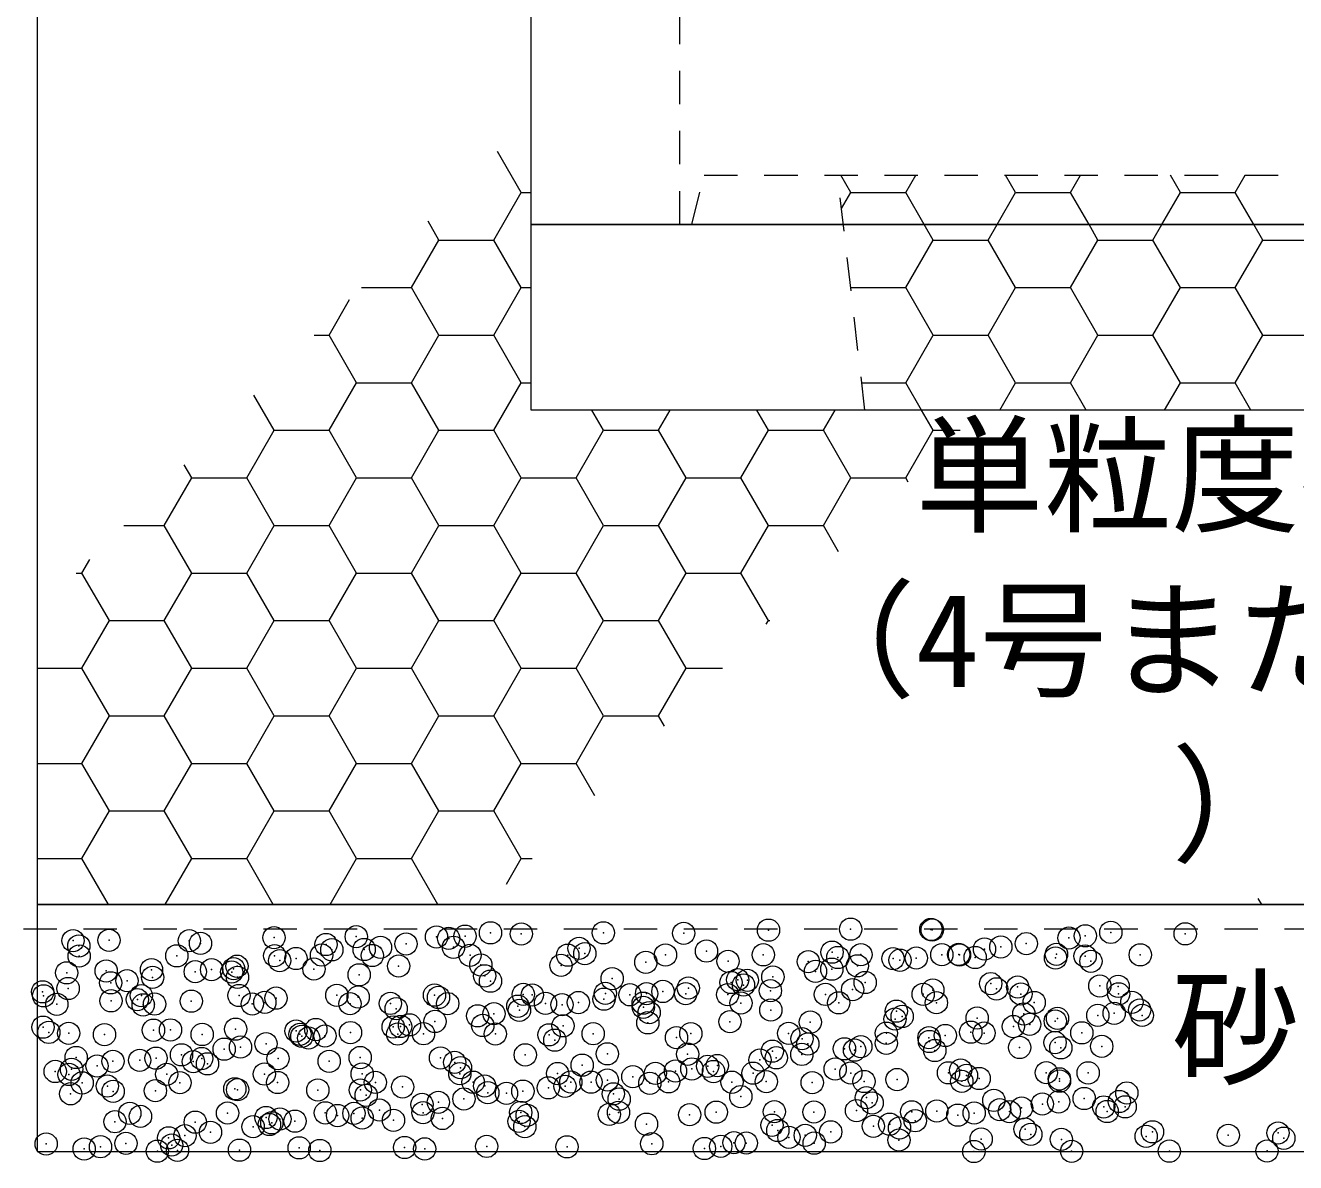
# Model space of a CAD drawing. Units: millimetres at full size; details may follow other scales. Extents: x 40781 to 122968, y -21714 to -2620.
# Drawn here: x 107579 to 108093, y -12523 to -12063 of the extents above; entities that cross this region are included whole.
import ezdxf
from ezdxf.enums import TextEntityAlignment as Align

# ---------------------------------------------------------------- set-up
doc = ezdxf.new("R2010")
doc.units = ezdxf.units.MM
doc.header["$LTSCALE"] = 18
doc.header["$PDMODE"] = 32
doc.header["$PDSIZE"] = 9
doc.linetypes.add('USER2', pattern=[1.35, 0.75, -0.6])
for name, color, linetype, lineweight in [('0_2', 7, 'Continuous', 9), ('ハッチング', 7, 'Continuous', 5), ('本体', 2, 'Continuous', 13)]:
    doc.layers.add(name, color=color, linetype=linetype, lineweight=lineweight)
doc.styles.add('ＭＳ ゴシック', font='')
doc.styles.get('ＭＳ ゴシック').set_extended_font_data('MS Gothic')

msp = doc.modelspace()

# ---------------------------------------------------------------- linework, layer by layer
at = {"layer": 'ハッチング'}
for p, q in [((107780.14, -12130.6), (107770.57, -12114.03)), ((107913.49, -12130.6), (107909.45, -12123.62)), ((107935.71, -12130.6), (107939.74, -12123.62)), ((107980.16, -12130.6), (107976.13, -12123.62)), ((108002.39, -12130.6), (108006.42, -12123.62)), ((108046.84, -12130.6), (108042.8, -12123.62)), ((108069.06, -12130.6), (108073.09, -12123.62)), ((107769.02, -12149.85), (107780.14, -12130.6)), ((107780.14, -12130.6), (107784.17, -12130.6)), ((107909.74, -12137.1), (107913.49, -12130.6)), ((107913.49, -12130.6), (107935.71, -12130.6)), ((107943.23, -12143.62), (107935.71, -12130.6)), ((107972.65, -12143.62), (107980.16, -12130.6)), ((107980.16, -12130.6), (108002.39, -12130.6)), ((108009.9, -12143.62), (108002.39, -12130.6)), ((108039.32, -12143.62), (108046.84, -12130.6)), ((108046.84, -12130.6), (108069.06, -12130.6)), ((108076.58, -12143.62), (108069.06, -12130.6)), ((107746.8, -12149.85), (107742.39, -12142.21)), ((107946.82, -12149.85), (107943.23, -12143.62)), ((107969.05, -12149.85), (107972.65, -12143.62)), ((108013.5, -12149.85), (108009.9, -12143.62)), ((108035.72, -12149.85), (108039.32, -12143.62)), ((108080.17, -12149.85), (108076.58, -12143.62)), ((107735.69, -12169.1), (107746.8, -12149.85)), ((107746.8, -12149.85), (107769.02, -12149.85)), ((107780.14, -12169.1), (107769.02, -12149.85)), ((107935.71, -12169.1), (107946.82, -12149.85)), ((107946.82, -12149.85), (107969.05, -12149.85)), ((107980.16, -12169.1), (107969.05, -12149.85)), ((108002.39, -12169.1), (108013.5, -12149.85)), ((108013.5, -12149.85), (108035.73, -12149.85)), ((108046.84, -12169.1), (108035.72, -12149.85)), ((108069.06, -12169.1), (108080.17, -12149.85)), ((108080.18, -12149.85), (108102.4, -12149.85)), ((107715.51, -12169.1), (107735.69, -12169.1)), ((107746.8, -12188.35), (107735.69, -12169.1)), ((107769.02, -12188.35), (107780.14, -12169.1)), ((107780.14, -12169.1), (107784.17, -12169.1)), ((107913.49, -12169.1), (107913.43, -12168.99)), ((107913.45, -12169.17), (107913.49, -12169.1)), ((107913.49, -12169.1), (107935.71, -12169.1)), ((107946.82, -12188.35), (107935.71, -12169.1)), ((107969.05, -12188.35), (107980.16, -12169.1)), ((107980.16, -12169.1), (108002.39, -12169.1)), ((108013.5, -12188.35), (108002.39, -12169.1)), ((108035.72, -12188.35), (108046.84, -12169.1)), ((108046.84, -12169.1), (108069.06, -12169.1)), ((108080.17, -12188.35), (108069.06, -12169.1)), ((107702.35, -12188.35), (107710.67, -12173.94)), ((107696.26, -12188.35), (107702.35, -12188.35)), ((107713.46, -12207.59), (107702.35, -12188.35)), ((107735.69, -12207.59), (107746.8, -12188.35)), ((107746.8, -12188.35), (107769.02, -12188.35)), ((107780.14, -12207.59), (107769.02, -12188.35)), ((107935.71, -12207.59), (107946.82, -12188.35)), ((107946.82, -12188.35), (107969.05, -12188.35)), ((107980.16, -12207.59), (107969.05, -12188.35)), ((108002.39, -12207.59), (108013.5, -12188.35)), ((108013.5, -12188.35), (108035.73, -12188.35)), ((108046.84, -12207.59), (108035.72, -12188.35)), ((108069.06, -12207.59), (108080.17, -12188.35)), ((108080.18, -12188.35), (108102.4, -12188.35)), ((107702.35, -12226.84), (107713.46, -12207.59)), ((107713.46, -12207.59), (107735.69, -12207.59)), ((107746.8, -12226.84), (107735.69, -12207.59)), ((107769.02, -12226.84), (107780.14, -12207.59)), ((107780.14, -12207.59), (107784.17, -12207.59)), ((107917.89, -12207.59), (107935.71, -12207.59)), ((107942.08, -12218.62), (107935.71, -12207.59)), ((107973.8, -12218.62), (107980.16, -12207.59)), ((107980.16, -12207.59), (108002.39, -12207.59)), ((108008.75, -12218.62), (108002.39, -12207.59)), ((108040.47, -12218.62), (108046.84, -12207.59)), ((108046.84, -12207.59), (108069.06, -12207.59)), ((108075.43, -12218.62), (108069.06, -12207.59)), ((107680.12, -12226.84), (107671.94, -12212.67)), ((107813.47, -12226.84), (107808.73, -12218.62)), ((107835.7, -12226.84), (107840.45, -12218.62)), ((107880.15, -12226.84), (107875.4, -12218.62)), ((107902.37, -12226.84), (107907.12, -12218.62)), ((107946.82, -12226.84), (107942.08, -12218.62)), ((107669.01, -12246.09), (107680.12, -12226.84)), ((107680.12, -12226.84), (107702.35, -12226.84)), ((107713.46, -12246.09), (107702.35, -12226.84)), ((107735.69, -12246.09), (107746.8, -12226.84)), ((107746.8, -12226.84), (107769.02, -12226.84)), ((107780.14, -12246.09), (107769.02, -12226.84)), ((107802.36, -12246.09), (107813.47, -12226.84)), ((107813.48, -12226.84), (107835.7, -12226.84)), ((107846.81, -12246.09), (107835.7, -12226.84)), ((107869.04, -12246.09), (107880.15, -12226.84)), ((107880.15, -12226.84), (107902.38, -12226.84)), ((107913.49, -12246.09), (107902.37, -12226.84)), ((107935.71, -12246.09), (107946.82, -12226.84)), ((107946.82, -12226.84), (107957.77, -12226.84)), ((107646.79, -12246.09), (107643.76, -12240.85)), ((107635.67, -12265.33), (107646.79, -12246.09)), ((107646.79, -12246.09), (107669.01, -12246.09)), ((107680.12, -12265.34), (107669.01, -12246.09)), ((107702.35, -12265.33), (107713.46, -12246.09)), ((107713.46, -12246.09), (107735.69, -12246.09)), ((107746.8, -12265.34), (107735.69, -12246.09)), ((107769.02, -12265.33), (107780.14, -12246.09)), ((107780.14, -12246.09), (107802.36, -12246.09)), ((107813.47, -12265.34), (107802.36, -12246.09)), ((107835.7, -12265.33), (107846.81, -12246.09)), ((107846.81, -12246.09), (107869.04, -12246.09)), ((107880.15, -12265.34), (107869.04, -12246.09)), ((107902.37, -12265.33), (107913.49, -12246.09)), ((107913.49, -12246.09), (107935.71, -12246.09)), ((107936.74, -12247.87), (107935.71, -12246.09)), ((107619.27, -12265.33), (107635.68, -12265.33)), ((107646.79, -12284.58), (107635.67, -12265.34)), ((107669.01, -12284.58), (107680.12, -12265.33)), ((107680.12, -12265.33), (107702.35, -12265.33)), ((107713.46, -12284.58), (107702.35, -12265.34)), ((107735.69, -12284.58), (107746.8, -12265.33)), ((107746.8, -12265.33), (107769.02, -12265.33)), ((107780.14, -12284.58), (107769.02, -12265.34)), ((107802.36, -12284.58), (107813.47, -12265.33)), ((107813.48, -12265.33), (107835.7, -12265.33)), ((107846.81, -12284.58), (107835.7, -12265.34)), ((107869.04, -12284.58), (107880.15, -12265.33)), ((107880.15, -12265.33), (107902.38, -12265.33)), ((107908.56, -12276.05), (107902.37, -12265.34)), ((107602.34, -12284.58), (107605.5, -12279.11)), ((107600.02, -12284.58), (107602.34, -12284.58)), ((107613.45, -12303.83), (107602.34, -12284.58)), ((107635.67, -12303.83), (107646.79, -12284.58)), ((107646.79, -12284.58), (107669.01, -12284.58)), ((107680.12, -12303.83), (107669.01, -12284.58)), ((107702.35, -12303.83), (107713.46, -12284.58)), ((107713.46, -12284.58), (107735.69, -12284.58)), ((107746.8, -12303.83), (107735.69, -12284.58)), ((107769.02, -12303.83), (107780.14, -12284.58)), ((107780.14, -12284.58), (107802.36, -12284.58)), ((107813.47, -12303.83), (107802.36, -12284.58)), ((107835.7, -12303.83), (107846.81, -12284.58)), ((107846.81, -12284.58), (107869.04, -12284.58)), ((107880.15, -12303.83), (107869.04, -12284.58)), ((107602.34, -12323.08), (107613.45, -12303.83)), ((107613.45, -12303.83), (107635.68, -12303.83)), ((107646.79, -12323.08), (107635.67, -12303.83)), ((107669.01, -12323.08), (107680.12, -12303.83)), ((107680.12, -12303.83), (107702.35, -12303.83)), ((107713.46, -12323.08), (107702.35, -12303.83)), ((107735.69, -12323.08), (107746.8, -12303.83)), ((107746.8, -12303.83), (107769.02, -12303.83)), ((107780.14, -12323.08), (107769.02, -12303.83)), ((107802.36, -12323.08), (107813.47, -12303.83)), ((107813.48, -12303.83), (107835.7, -12303.83)), ((107846.81, -12323.08), (107835.7, -12303.83)), ((107879.29, -12305.31), (107880.15, -12303.83)), ((107880.15, -12303.83), (107880.78, -12303.83)), ((107584.17, -12323.08), (107602.34, -12323.08)), ((107613.45, -12342.32), (107602.34, -12323.08)), ((107635.67, -12342.32), (107646.79, -12323.08)), ((107646.79, -12323.08), (107669.01, -12323.08)), ((107680.12, -12342.32), (107669.01, -12323.08)), ((107702.35, -12342.32), (107713.46, -12323.08)), ((107713.46, -12323.08), (107735.69, -12323.08)), ((107746.8, -12342.32), (107735.69, -12323.08)), ((107769.02, -12342.32), (107780.14, -12323.08)), ((107780.14, -12323.08), (107802.36, -12323.08)), ((107813.47, -12342.32), (107802.36, -12323.08)), ((107835.7, -12342.32), (107846.81, -12323.08)), ((107846.81, -12323.08), (107861.53, -12323.08)), ((107602.34, -12361.57), (107613.45, -12342.32)), ((107613.45, -12342.32), (107635.68, -12342.32)), ((107646.79, -12361.57), (107635.67, -12342.32)), ((107669.01, -12361.57), (107680.12, -12342.32)), ((107680.12, -12342.32), (107702.35, -12342.32)), ((107713.46, -12361.57), (107702.35, -12342.32)), ((107735.69, -12361.57), (107746.8, -12342.32)), ((107746.8, -12342.32), (107769.02, -12342.32)), ((107780.14, -12361.57), (107769.02, -12342.32)), ((107802.36, -12361.57), (107813.47, -12342.32)), ((107813.48, -12342.32), (107835.7, -12342.32)), ((107838.11, -12346.5), (107835.7, -12342.32)), ((107584.17, -12361.57), (107602.34, -12361.57)), ((107613.45, -12380.82), (107602.34, -12361.57)), ((107635.67, -12380.82), (107646.79, -12361.57)), ((107646.79, -12361.57), (107669.01, -12361.57)), ((107680.12, -12380.82), (107669.01, -12361.57)), ((107702.35, -12380.82), (107713.46, -12361.57)), ((107713.46, -12361.57), (107735.69, -12361.57)), ((107746.8, -12380.82), (107735.69, -12361.57)), ((107769.02, -12380.82), (107780.14, -12361.57)), ((107780.14, -12361.57), (107802.36, -12361.57)), ((107809.93, -12374.68), (107802.36, -12361.57)), ((107602.34, -12400.07), (107613.45, -12380.82)), ((107613.45, -12380.82), (107635.68, -12380.82)), ((107646.79, -12400.07), (107635.67, -12380.82)), ((107669.01, -12400.07), (107680.12, -12380.82)), ((107680.12, -12380.82), (107702.35, -12380.82)), ((107713.46, -12400.07), (107702.35, -12380.82)), ((107735.69, -12400.07), (107746.8, -12380.82)), ((107746.8, -12380.82), (107769.02, -12380.82)), ((107780.14, -12400.07), (107769.02, -12380.82)), ((107584.17, -12400.07), (107602.34, -12400.07)), ((107613.05, -12418.62), (107602.34, -12400.07)), ((107636.08, -12418.62), (107646.79, -12400.07)), ((107646.79, -12400.07), (107669.01, -12400.07)), ((107679.72, -12418.62), (107669.01, -12400.07)), ((107702.75, -12418.62), (107713.46, -12400.07)), ((107713.46, -12400.07), (107735.69, -12400.07)), ((107746.4, -12418.62), (107735.69, -12400.07)), ((107774.12, -12410.48), (107780.14, -12400.07)), ((107780.14, -12400.07), (107784.54, -12400.07)), ((108079.77, -12418.62), (108078.39, -12416.22))]:
    msp.add_line(p, q, dxfattribs=at)
at = {"layer": 'ハッチング', "linetype": 'USER2', "lineweight": 9}
msp.add_lwpolyline([(108354.17, -11683.62), (108564.17, -11683.62), (108564.17, -12428.62), (107574.17, -12428.62), (107574.17, -11683.62), (107784.17, -11683.62)], dxfattribs=at)
at = {"layer": 'ハッチング', "lineweight": 20}
msp.add_lwpolyline([(107784.17, -11693.62), (107584.17, -11693.62), (107584.17, -12418.62), (108554.17, -12418.62), (108554.17, -11693.62), (108354.17, -11693.62)], dxfattribs=at)
msp.add_lwpolyline([(107584.17, -12518.62), (108554.17, -12518.62), (108554.17, -12418.62), (107584.17, -12418.62)], close=True, dxfattribs=at)
at = {"layer": 'ハッチング'}
for p in [(107598.75, -12433.28), (107613.31, -12433.15), (107645.79, -12433.31), (107680.09, -12432.07), (107713.34, -12431.65), (107745.83, -12431.8), (107750.75, -12432.37), (107757.36, -12431.5), (107767.68, -12430.14), (107780.13, -12430.57), (107813.37, -12430.14), (107845.86, -12430.3), (107880.16, -12429.06), (107913.4, -12428.64), (107945.89, -12428.8), (107946.43, -12428.96), (108001.75, -12432.2), (108008.36, -12431.33), (108018.69, -12429.97), (108048.81, -12430.52), (107601.09, -12435.43), (107650.32, -12434.4), (107701.14, -12434.84), (107703.48, -12436.99), (107716.56, -12436.87), (107723.17, -12436), (107733.5, -12434.64), (107752.71, -12435.96), (107803.52, -12436.4), (107855.09, -12437.52), (107905.91, -12437.96), (107967.57, -12436.7), (107974.18, -12435.83), (107984.5, -12434.48), (107601.21, -12439.51), (107640.75, -12439.44), (107680.3, -12439.37), (107682.38, -12441.37), (107688.99, -12440.5), (107699.31, -12439.14), (107719.85, -12439.3), (107730.51, -12443.56), (107759.4, -12439.23), (107763.75, -12443.13), (107796.24, -12443.29), (107798.95, -12439.16), (107805.86, -12438.54), (107830.54, -12442.05), (107838.5, -12439.08), (107863.79, -12441.63), (107878.05, -12439.01), (107896.27, -12441.78), (107908.25, -12440.1), (107916.13, -12443.48), (107917.6, -12438.94), (107930.58, -12440.55), (107933.38, -12441.21), (107939.99, -12440.33), (107950.32, -12438.98), (107957.15, -12438.87), (107957.48, -12439.08), (107963.82, -12440.12), (107996.31, -12440.28), (107996.7, -12438.8), (108008.3, -12439.52), (108010.64, -12441.66), (108030.61, -12439.04), (107596.18, -12446.3), (107612.14, -12445.55), (107630.48, -12445.06), (107630.94, -12448.14), (107648.19, -12445.87), (107654.8, -12445), (107662.96, -12445.99), (107663.72, -12444.64), (107665.12, -12443.64), (107665.3, -12448.13), (107696.21, -12444.79), (107714.53, -12447.11), (107765.35, -12447.55), (107816.91, -12448.67), (107881.95, -12447.98), (107899.2, -12445.71), (107905.81, -12444.84), (107596.75, -12452.64), (107614, -12450.37), (107620.61, -12449.5), (107767.69, -12449.69), (107837.44, -12453.84), (107847.76, -12452.48), (107865.01, -12450.21), (107867.73, -12449.11), (107870.07, -12451.25), (107871.62, -12449.34), (107880.96, -12453.53), (107914.2, -12453.11), (107919.3, -12450.23), (107946.69, -12453.27), (107970.12, -12450.66), (107972.46, -12452.81), (107980.99, -12452.03), (108014.24, -12451.61), (108021.69, -12451.79), (107586.43, -12454), (107586.83, -12455.62), (107592.18, -12459.03), (107614.11, -12457.62), (107624.78, -12457.13), (107626.38, -12455.55), (107631.73, -12458.96), (107646.59, -12457.78), (107665.93, -12455.48), (107671.28, -12458.89), (107676.35, -12458.26), (107680.89, -12456.54), (107705.48, -12455.41), (107710.83, -12458.82), (107714.14, -12456.12), (107727.17, -12458.69), (107745.03, -12455.33), (107746.63, -12456.27), (107750.38, -12458.75), (107780.93, -12455.04), (107784.57, -12455.26), (107789.93, -12458.67), (107803.25, -12458.34), (107813.58, -12456.98), (107814.17, -12454.61), (107824.12, -12455.19), (107829.48, -12458.6), (107830.83, -12454.71), (107846.66, -12454.77), (107863.67, -12455.12), (107869.03, -12458.53), (107903.22, -12455.05), (107908.58, -12458.46), (107942.77, -12454.98), (107948.13, -12458.39), (107982.32, -12454.9), (107987.68, -12458.32), (108021.87, -12454.83), (108027.23, -12458.24), (107627.12, -12459.28), (107729.51, -12460.84), (107762.46, -12463.71), (107769.07, -12462.84), (107778.74, -12459.82), (107779.39, -12461.48), (107796.64, -12459.21), (107829.55, -12460.25), (107831.89, -12462.4), (107881.12, -12461.37), (107931.94, -12461.81), (107934.28, -12463.96), (107983.51, -12462.93), (108013.46, -12463.54), (108020.07, -12462.67), (108030.4, -12461.32), (108031.41, -12463.51), (107586.6, -12468.28), (107664.52, -12469.11), (107697.01, -12469.26), (107728.27, -12468.21), (107731.31, -12468.03), (107734.88, -12467.34), (107745.21, -12465.98), (107764.55, -12467.6), (107797.04, -12467.76), (107831.34, -12466.52), (107864.59, -12466.1), (107897.07, -12466.25), (107931.38, -12465.02), (107964.62, -12464.59), (107979.28, -12468.05), (107985.89, -12467.18), (107996.21, -12465.82), (107997.11, -12464.75), (107588.95, -12470.42), (107596.98, -12470.77), (107611.46, -12471.32), (107631.28, -12469.53), (107638.17, -12469.4), (107651.01, -12471.24), (107688.99, -12469.84), (107690.56, -12471.17), (107691.33, -12471.98), (107694.08, -12472.71), (107700.69, -12471.84), (107711.02, -12470.48), (107730.11, -12471.1), (107740.56, -12470.96), (107769.66, -12471.03), (107791.38, -12471.4), (107793.72, -12473.54), (107809.21, -12470.96), (107842.94, -12472.52), (107848.76, -12470.89), (107888.31, -12470.81), (107893.76, -12472.96), (107927.86, -12470.74), (107945.09, -12472.55), (107945.33, -12474.08), (107951.7, -12471.68), (107962.03, -12470.32), (107967.41, -12470.67), (108006.96, -12470.6), (107642.65, -12479.48), (107659.9, -12477.21), (107666.51, -12476.34), (107676.83, -12474.98), (107781.73, -12479.51), (107814.97, -12479.09), (107847.46, -12479.24), (107881.76, -12478.01), (107893.66, -12479.32), (107896.1, -12475.1), (107910.91, -12477.05), (107915, -12477.58), (107917.52, -12476.18), (107927.84, -12474.82), (107947.49, -12477.74), (107981.79, -12476.5), (107996.15, -12474.52), (107998.49, -12476.66), (108015.04, -12476.08), (107599.99, -12480.55), (107608.46, -12483.98), (107614.91, -12482.09), (107625.71, -12481.71), (107632.32, -12480.84), (107647.39, -12482.25), (107650.81, -12480.99), (107653.15, -12483.13), (107681.69, -12481.01), (107702.38, -12482.11), (107714.94, -12480.59), (107747.43, -12480.75), (107753.2, -12482.54), (107755.54, -12484.69), (107804.77, -12483.67), (107855.58, -12484.1), (107859.47, -12483.82), (107876.72, -12481.55), (107883.33, -12480.68), (107591.53, -12486.21), (107597.08, -12487.42), (107598.14, -12485.34), (107636.63, -12487.35), (107676.18, -12487.28), (107715.73, -12487.21), (107755.28, -12487.14), (107794.83, -12487.06), (107814.96, -12489.68), (107825.29, -12488.32), (107834.38, -12486.99), (107842.54, -12486.05), (107849.15, -12485.18), (107857.93, -12486.25), (107873.93, -12486.92), (107907.15, -12485.23), (107913.48, -12486.85), (107932.18, -12489.49), (107953.03, -12486.78), (107957.97, -12485.66), (107960.31, -12487.81), (107965.42, -12489.06), (107992.58, -12486.71), (107997.91, -12489.22), (108009.54, -12486.79), (107602.44, -12490.84), (107612.63, -12492.13), (107614.98, -12494.28), (107632.08, -12494), (107641.99, -12490.76), (107664.2, -12493.25), (107665.32, -12493.58), (107681.54, -12490.69), (107697.81, -12493.73), (107715.02, -12493.69), (107721.09, -12490.62), (107732.11, -12492.5), (107760.64, -12490.55), (107765.35, -12492.07), (107766.59, -12494.81), (107780.78, -12494.18), (107791.1, -12492.82), (107797.84, -12492.23), (107800.19, -12490.48), (107808.35, -12490.55), (107832.14, -12490.99), (107839.74, -12490.4), (107865.39, -12490.57), (107879.29, -12490.33), (107897.87, -12490.72), (107918.84, -12490.26), (107958.39, -12490.19), (107997.94, -12490.12), (108025.17, -12494.89), (107597.78, -12495.24), (107717.36, -12495.84), (107739.98, -12499.55), (107746.59, -12498.68), (107756.91, -12497.32), (107774.16, -12495.05), (107817.41, -12495.25), (107819.75, -12497.4), (107868.97, -12496.37), (107919.79, -12496.81), (107922.13, -12498.96), (107971.36, -12497.93), (107990.99, -12499.39), (107997.6, -12498.52), (108007.92, -12497.16), (108022.18, -12498.37), (107621.72, -12503.12), (107626.02, -12504.4), (107661.27, -12503.05), (107676.84, -12504.84), (107700.82, -12502.97), (107705.79, -12504.05), (107712.4, -12503.18), (107715.74, -12505.06), (107722.73, -12501.82), (107740.37, -12502.9), (107748.23, -12505.22), (107779.92, -12502.83), (107782.53, -12503.98), (107815.77, -12503.56), (107819.47, -12502.76), (107848.26, -12503.71), (107859.02, -12502.69), (107882.56, -12502.48), (107898.57, -12502.62), (107915.8, -12502.05), (107938.12, -12502.54), (107948.29, -12502.21), (107956.8, -12503.89), (107963.41, -12503.02), (107973.74, -12501.66), (107977.67, -12502.47), (107982.59, -12500.97), (108015.84, -12500.55), (108017.22, -12502.4), (108024.52, -12500.51), (107615.71, -12506.56), (107648.19, -12506.72), (107671.61, -12508.55), (107678.22, -12507.68), (107679.18, -12506.98), (107682.49, -12505.48), (107688.54, -12506.32), (107728.41, -12505.96), (107779.23, -12506.4), (107781.57, -12508.54), (107830.8, -12507.52), (107881.61, -12507.96), (107883.96, -12510.1), (107922.62, -12508.39), (107929.23, -12507.52), (107933.18, -12509.08), (107939.55, -12506.16), (107984, -12509.52), (107587.85, -12515.55), (107620.17, -12515.32), (107637.42, -12513.05), (107644.03, -12512.18), (107654.36, -12510.82), (107832.94, -12515.46), (107866.19, -12515.04), (107871.18, -12515.16), (107888.43, -12512.89), (107895.04, -12512.02), (107898.67, -12515.2), (107905.37, -12510.66), (107932.98, -12513.96), (107966.22, -12513.54), (107986.34, -12511.66), (107998.71, -12513.69), (108033.01, -12512.46), (108035.57, -12510.64), (108066.25, -12512.03), (108086.39, -12511.08), (108088.73, -12513.22), (107603.24, -12517.55), (107609.85, -12516.68), (107632.88, -12518.47), (107638.67, -12515.98), (107641.01, -12518.13), (107666.12, -12518.05), (107690.23, -12517.11), (107698.61, -12518.2), (107732.91, -12516.97), (107741.05, -12517.54), (107766.15, -12516.54), (107798.64, -12516.7), (107854.25, -12517.39), (107860.86, -12516.52), (107963.29, -12518.58), (108002.84, -12518.51), (108042.39, -12518.44), (108081.94, -12518.36)]:
    msp.add_point(p, dxfattribs=at)
at = {"layer": '本体', "linetype": 'USER2'}
msp.add_line((107844.17, -11546.82), (107844.17, -12143.62), dxfattribs=at)
at = {"layer": '本体'}
for p, q in [((107784.17, -12143.62), (107784.17, -11643.62)), ((108354.17, -12143.62), (107784.17, -12143.62)), ((107784.17, -12218.62), (107784.17, -12143.62)), ((107784.17, -12143.62), (107849.17, -12143.62)), ((107849.17, -12143.62), (108289.17, -12143.62)), ((108354.17, -12218.62), (107784.17, -12218.62))]:
    msp.add_line(p, q, dxfattribs=at)
at = {"layer": '本体', "linetype": 'USER2', "lineweight": 9}
for p, q in [((107849.17, -12143.62), (107854.18, -12123.62)), ((107854.18, -12123.62), (108284.16, -12123.62)), ((107919.17, -12218.62), (107908.18, -12123.62))]:
    msp.add_line(p, q, dxfattribs=at)

# ---------------------------------------------------------------- texts
at = {"layer": '0_2', "style": 'ＭＳ ゴシック'}
for s, p in [('単粒度砕石', (107939.67, -12226.05)), ('（4号または5号', (107887.87, -12292.72)), ('）', (108043.27, -12359.38))]:
    msp.add_text(s, height=37.98, dxfattribs=at).set_placement(p, align=Align.TOP_LEFT)
msp.add_text('砂', height=37.98, dxfattribs=at).set_placement((108069.17, -12468.62), align=Align.MIDDLE_CENTER)

doc.saveas('drawing.dxf')
